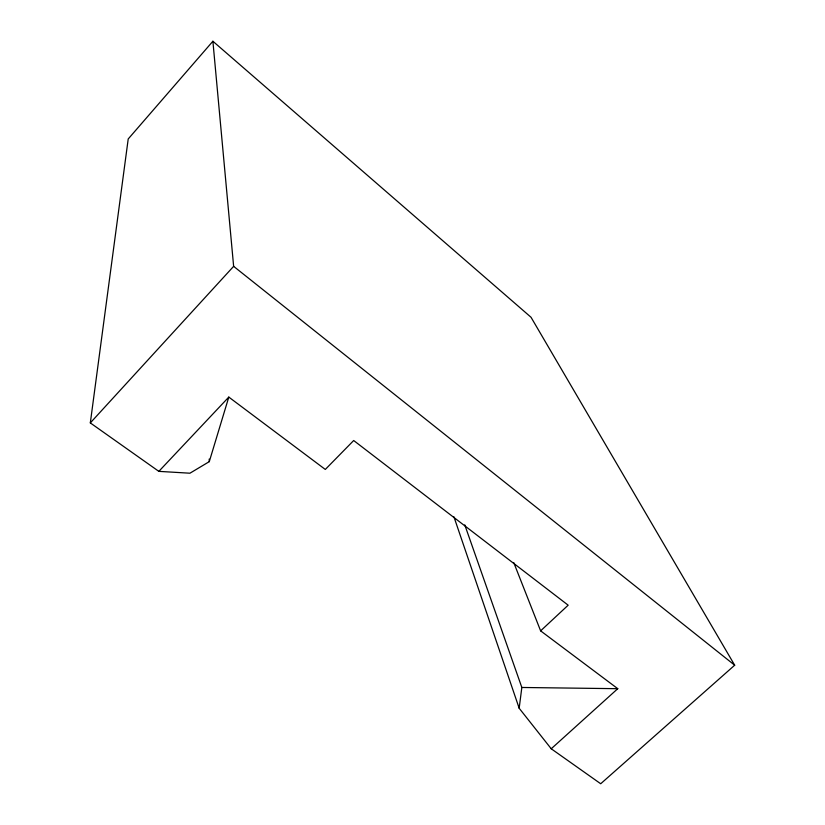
<?xml version="1.0" encoding="UTF-8"?>
<svg xmlns="http://www.w3.org/2000/svg" width="825" height="825" viewBox="0 0 825 825"><rect width="100%" height="100%" fill="white"/><g stroke="black" fill="none" stroke-linecap="round" stroke-linejoin="round"><path stroke-width="1.24" d="M551.224 748.77L617.77 688.689L540.623 630.857L568.167 605.189L353.688 440.519L325.308 469.446L228.803 397.093L209.282 461.639L189.936 473.21L158.843 471.364L90.317 422.916L128.215 138.961L212.891 41.25L531.022 317.264L734.683 665.208L600.703 783.75L551.224 748.77L519.173 708.242L521.833 687.472L464.764 524.844M90.317 422.916L233.64 266.341L212.891 41.25M158.843 471.364L228.803 397.093M521.833 687.472L617.77 688.689M233.64 266.341L734.683 665.208M513.748 562.567L540.623 630.857M453.925 516.801L519.173 708.242M209.199 459.071L209.282 461.639"/></g></svg>
